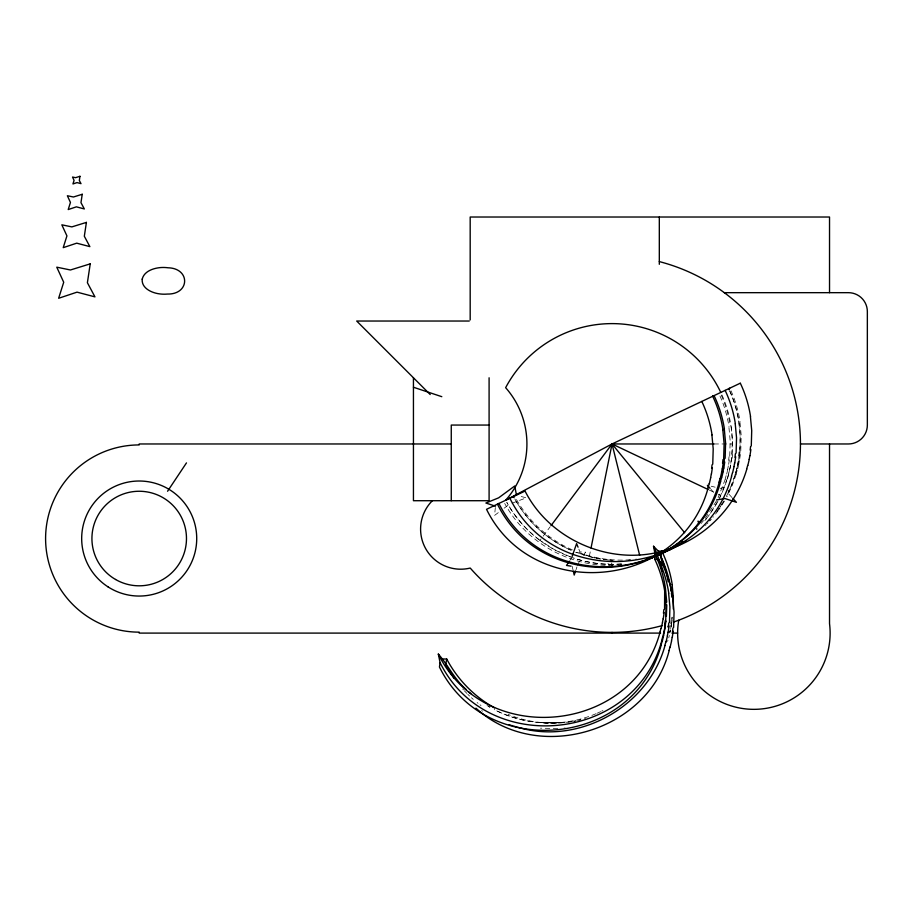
<?xml version="1.0" encoding="UTF-8"?>
<svg xmlns="http://www.w3.org/2000/svg" width="913" height="913" viewBox="0 0 913 913"><rect width="100%" height="100%" fill="white"/><g stroke="black" fill="none" stroke-linecap="round" stroke-linejoin="round"><path stroke-width="0.68" stroke-dasharray="4.57 3.42" d="M671.9 619.528L672.105 617.108L670.975 626.877M729.738 456.146L730.172 440.796L728.882 426.873M731.872 455.131L732.306 439.781L731.016 425.857M739.713 451.421L740.146 436.072L738.857 422.148M740.785 450.908L741.219 435.558L739.929 421.646M495.337 507.514L494.584 515.411L499.902 511.406M671.5 623.191L671.169 625.645M729.339 459.81L728.414 465.961M731.473 458.794L730.548 464.945M739.313 455.085L738.389 461.236M740.375 454.571L739.462 460.723M672.219 620.041L671.626 623.727M589.33 556.405L590.734 549.466M670.644 628.612L671.409 624.96M727.707 469.624L726.28 475.673M729.841 468.62L728.414 474.657M737.681 464.9L736.255 470.948M738.754 464.397L737.327 470.435M669.332 635.437L668.75 637.845M725.276 479.257L718.109 497.676M727.399 478.241L719.695 497.768M735.25 474.532L730.64 487.337M736.312 474.018L732.18 485.693L726.908 496.82M576.023 569.666L576.936 566.973M577.393 565.626L580.291 559.486M730.149 488.478L726.417 496.25M726.988 495.154C743.502 463.29 744.62 423.974 729.784 391.289M716.443 500.975L705.064 518.675M717.995 501.043L708.693 515.685M724.477 501.123L719.067 509.454M721.453 504.809L724.032 500.575L720.095 506.875L720.791 505.848M570.134 560.103L571.584 557.969M718.714 508.94L719.41 507.913L715.792 512.969M583.339 555.309L585.632 552.171L579.972 551.92L578.522 548.359M716.534 511.965L717.276 510.972M718.337 510.458L712.985 517.306M570.374 556.896L554.545 549.717L539.982 540.393L550.162 526.79M706.422 518.641L704.859 520.57M703.512 520.627L701.127 523.491M709.469 520.627L710.291 519.702M711.364 519.189L709.698 521.038M696.105 528.981L696.961 528.091M707.141 523.742L708.009 522.852M696.482 529.723L697.361 528.855M705.395 525.5L706.274 524.633M504.147 508.199L509.454 504.193M611.231 566.06L612.851 565.17L611.265 562.944M601.781 711.101L602.9 710.554M600.663 711.638L597.262 713.167M596.121 713.658C569.484 725.059 538.579 726.109 511.451 715.678M512.056 503.211L526.356 497.825L518.961 495.953M584.468 718.965L585.667 718.634M720.266 488.432L725.367 487.234M579.687 720.152L580.896 719.866L577.278 720.654M573.638 721.361L576.069 720.905L562.579 722.742L548.918 723.05M572.417 721.567C545.997 725.573 518.082 722.08 494.264 709.572M635.345 559.247L636.566 559.087M563.994 728.129L565.227 728.003M620.589 564.873L621.833 564.748M630.563 560.114L628.087 560.342L630.563 560.148M630.404 559.737C611.881 561.21 593.028 558.311 575.806 551.326M621.491 563.96C605.445 565.238 589.147 563.241 573.889 558.128M557.797 728.585L540.428 728.163M613.148 565.307C569.198 566.939 525.648 542.105 504.684 503.44M713.977 443.969L732.386 443.969M547.674 722.993L539.709 722.514L559.555 722.788C537.54 724.18 515.092 720.231 495.371 710.143M611.95 560.365L603.333 559.475L613.194 560.434M596.041 558.242L602.112 559.304L588.839 556.553L575.886 552.297M594.831 557.991L575.898 552.285M711.238 486.23L715.107 487.177M510.287 715.244L507.982 714.343M572.371 549.877C548.53 539.435 528.319 520.992 515.731 498.213M570.169 549.877C546.841 539.332 527.041 521.14 514.681 498.703C527.212 521.517 547.48 539.937 571.298 550.391M709.275 490.053L713.121 491.867M718.234 494.298L720.791 495.508M488.832 706.582L489.904 707.21L486.709 705.315L487.77 705.954M481.596 710.531L482.612 711.216M480.01 704.79L481.003 705.521M539.982 540.393C526.413 530.27 515.023 517.237 506.818 502.424M477.088 702.531L478.058 703.295M473.288 699.369L471.428 697.737M469.613 696.06L467.821 694.337M466.942 693.469L464.34 690.787M732.055 497.596L728.574 493.819L728.243 490.235M462.663 688.961L463.496 689.886M710.987 489.334L713.692 492.369M607.944 563.355L609.097 565.181M572.2 566.368L573.056 570.089M721.909 394.85A120.356 120.356 0 0 1 706.011 519.166M621.365 563.972A120.356 120.356 0 0 1 506.909 502.607M728.551 474.692A154.468 136.22 6.7 0 1 727.57 478.286M730.651 464.991A136.22 111.009 54.8 0 1 729.944 468.654M732.557 454.548A74.432 29.342 -69.4 0 1 732.18 458.258M721.293 395.283A120.299 119.398 78.9 0 1 730.252 425.983M667.517 626.044A136.22 110.815 55.1 0 1 667.266 627.265M671.523 623.693A136.22 110.815 55.1 0 1 671.066 626.135M671.192 620.132A74.432 28.235 -70.1 0 1 670.77 623.739M670.245 630.518A136.22 110.815 55.1 0 1 669.765 632.96M667.962 640.218A154.468 135.934 3.9 0 1 667.62 641.405M719.946 395.945A120.299 120.299 0 0 1 729.008 426.85M729.03 456.751A74.432 28.235 -70.1 0 1 728.608 460.357M728.3 465.915A136.22 110.815 55.1 0 1 727.604 469.579M726.132 475.639A154.468 135.934 3.9 0 1 725.105 479.211M729.921 391.221A120.299 120.299 0 0 1 738.982 422.126M739.005 452.026A74.432 28.235 -70.1 0 1 738.583 455.633M738.275 461.191A136.22 110.815 55.1 0 1 737.578 464.854M736.106 470.914A154.468 135.934 3.9 0 1 735.079 474.486M730.993 390.718A120.299 120.299 0 0 1 740.055 421.623M740.078 451.513A74.432 28.235 -70.1 0 1 739.656 455.119M739.347 460.677A136.22 110.815 55.1 0 1 738.651 464.352M737.179 470.4A154.468 135.934 3.9 0 1 736.14 473.984M670.393 629.833L669.811 632.241L670.393 629.833"/><path stroke-width="1.37" d="M673.315 609.051L673.338 597.193L672.105 584.651M666.399 616.252L666.787 604.851M664.561 608.982L664.687 588.075M665.68 621.901L666.113 606.552L664.824 592.628M669.48 622.404L669.914 607.054L668.624 593.13M673.611 627.493L674.056 612.144L672.767 598.22M712.756 464.192L713.201 448.842L711.912 434.919M723.667 459.022L724.112 443.672L722.811 429.749M725.139 458.315L725.584 442.965L724.294 429.053M736.095 453.133L736.54 437.784L735.239 423.86M751.285 445.932L751.719 430.582L750.429 416.659M664.162 612.634L663.237 618.797M665.28 625.565L664.356 631.716M665.885 621.125L664.961 627.277A136.22 110.815 55.1 0 1 664.15 630.906L662.827 636.989M669.069 626.056L668.156 632.207M673.212 631.157L672.288 637.308M712.357 467.844L711.432 473.995M723.267 462.674L722.343 468.826M724.739 461.978L723.815 468.129M735.695 456.785L734.771 462.937M750.885 449.595L749.961 455.747M466.212 689.498C454.537 679.614 448.249 665.235 438.331 654.107L440.055 662.598L439.45 667.038C486.036 761.579 634.124 746.868 661.206 645.012M664.949 592.605A120.299 120.299 0 0 0 654.712 559.155L655.214 554.773L653.48 546.282L658.33 551.121L661.879 551.224A120.299 120.299 0 0 1 672.23 584.628M443.17 658.958L446.731 659.049L445.67 664.664L451.992 675.255M661.879 551.224L660.818 556.827L662.541 564.793L658.399 559.703L654.598 559.201M591.019 548.074L612.03 443.969L740.215 383.232M662.53 622.461L661.103 628.509M663.648 635.38L662.222 641.428M667.449 635.882L666.022 641.93M671.58 640.983L670.153 647.02M710.725 477.67L709.298 483.719M721.635 472.5L720.209 478.549M723.107 471.804L721.681 477.841M734.063 466.611L732.637 472.66M749.253 459.41L747.827 465.459M660.088 632.093C633.006 733.949 484.917 748.66 438.331 654.107M661.822 640.572C634.74 742.44 486.64 757.139 440.055 662.598M708.294 487.302C681.212 589.159 533.124 603.87 486.526 509.317L525.055 491.068C550.311 541.055 613.08 567.201 666.353 549.957M665.006 645.514C648.732 705.555 581.045 744.38 520.992 728.14M719.204 482.132C692.122 583.989 544.022 598.7 497.437 504.147L498.909 503.451C545.506 597.992 693.595 583.293 720.677 481.425M669.149 650.604C648.732 731.701 537.403 764.854 475.947 708.146M731.633 476.244C704.551 578.1 556.451 592.811 509.865 498.258M746.823 469.042C736.118 506.042 706.468 536.787 669.891 548.827M575.567 571.013L574.209 575.053L573.353 571.333M572.04 556.668L576.594 543.623L578.043 547.184M167.57 491.251L186.48 462.891M569.415 561.164L566.517 565.421L571.07 566.174M551.007 525.648L612.03 443.969L713.977 443.969M697.429 524.724L698.81 523.663L698.057 521.106L699.666 522.544M681.349 542.356L682.365 541.649M677.184 544.776L678.211 544.08M679.318 543.771L663.135 552.947L645.765 559.509M675.118 546.145L661.001 553.951M686.154 540.907L684.054 542.231M681.931 543.383L682.992 542.744L669.845 549.752M681.931 543.509L677.617 545.86M675.426 547.024L677.594 545.94M673.212 548.154L675.392 547.092M712.596 396.322L714.069 395.626A120.299 120.299 0 0 1 724.42 429.03M729.704 388.208L728.642 388.721A120.299 120.299 0 0 1 729.339 389.942M514.555 496.044L513.483 496.558L514.065 497.642M673.166 548.188L668.715 550.265M659.871 554.476L649.508 558.642M669.777 549.752L666.433 551.247M668.647 550.254L664.128 552.182M666.353 551.212L662.975 552.639M661.811 553.073L664.048 552.125M660.556 553.404L661.72 552.993M658.205 554.191L659.38 553.803M648.344 559.041L645.993 559.806M667.54 549.592L668.715 549.215M657.029 554.568L654.678 555.287M653.605 555.8L654.781 555.446M716.511 499.947L724.899 498.509L736.414 502.31L732.934 498.544M724.317 292.674L848.439 292.674A18.911 18.911 0 0 1 867.35 311.584L867.35 425.059A18.911 18.911 0 0 1 848.439 443.969L800.439 443.969M469.236 321.034L356.698 321.034L430.206 394.542M489.094 425.059L451.262 425.059L451.262 500.712M451.262 443.969L139.198 443.969L139.198 444.928A93.617 93.617 0 0 0 45.593 538.533A93.617 93.617 0 0 0 139.198 632.15L139.198 633.097L660.578 633.097M671.945 633.097L677.629 633.097M519.794 727.844L517.409 727.205M516.222 726.874L513.848 726.155M511.485 725.401L512.672 725.789M413.441 387.238L441.812 396.687M495.462 506.201L485.899 503.029L498.624 497.836L514.749 485.967L516.496 495.325M509.146 724.591L510.31 725.002M707.997 489.448L612.03 443.969L505.642 500.267A85.103 85.103 0 0 0 505.642 387.683A120.356 120.356 0 0 1 720.791 392.43M494.538 707.906C474.326 696.687 457.504 679.5 446.731 659.049M470.788 693.675L468.94 692.031M707.37 485.294L710.086 488.329M684.67 532.736L612.03 443.969L639.659 555.287M454.103 678.313L452.688 676.282M671.044 590.255L671.249 591.647M671.432 593.039L671.9 597.228M666.73 602.124L665.44 588.2A120.299 120.299 0 0 0 655.329 554.716M829.529 292.674L829.529 217.02L470.184 217.02L470.184 319.949M829.529 443.969L829.529 623.647A76.236 76.236 0 0 1 752.129 709.321A76.236 76.236 0 0 1 678.736 620.189M659.312 217.02L659.312 264.302M612.03 632.389L612.03 633.097M489.094 377.777L489.094 500.712L413.441 500.712L413.441 377.777M671.842 548.416A120.356 120.356 0 0 1 662.347 553.312M654.986 556.405A120.356 120.356 0 0 1 651.243 557.763M432.351 500.712A40.115 40.115 0 0 0 470.229 568.057A188.42 188.42 0 0 0 662.29 625.565M659.312 261.586A188.42 188.42 0 0 1 673.931 621.936M725.127 390.376A120.299 120.299 0 0 1 735.364 423.837M712.699 396.265A120.299 120.299 0 0 1 722.936 429.726M701.8 401.435A120.299 120.299 0 0 1 712.037 434.896M740.317 383.186A120.299 120.299 0 0 1 750.554 416.648M658.513 559.646A120.299 120.299 0 0 1 668.75 593.108M653.594 546.225A120.299 120.299 0 0 1 662.267 571.401M658.433 551.075A120.299 120.299 0 0 1 668.213 581.764M660.932 556.782A120.299 120.299 0 0 1 671.169 590.232M662.644 564.748A120.299 120.299 0 0 1 672.881 598.209M668.761 623.008A74.432 28.235 -70.1 0 1 668.35 626.615M668.042 632.173A136.22 110.815 55.1 0 1 667.346 635.836M665.874 641.896A154.468 135.934 3.9 0 1 664.835 645.468M664.972 622.506A74.432 28.235 -70.1 0 1 664.55 626.113M664.242 631.67A136.22 110.815 55.1 0 1 663.546 635.334M662.073 641.394A154.468 135.934 3.9 0 1 661.046 644.966M665.315 620.475A74.432 28.235 -70.1 0 1 665.155 621.673M662.678 636.954A154.468 135.934 3.9 0 1 661.651 640.538M663.854 609.587A74.432 28.235 -70.1 0 1 663.431 613.194M663.123 618.752A136.22 110.815 55.1 0 1 662.427 622.415M660.955 628.475A154.468 135.934 3.9 0 1 659.928 632.047M672.904 628.098A74.432 28.235 -70.1 0 1 672.482 631.705M672.185 637.263A136.22 110.815 55.1 0 1 671.477 640.937M670.005 646.986A154.468 135.934 3.9 0 1 668.978 650.558M735.387 453.738A74.432 28.235 -70.1 0 1 734.965 457.345M734.657 462.902A136.22 110.815 55.1 0 1 733.961 466.566M732.488 472.626A154.468 135.934 3.9 0 1 731.461 476.198M724.431 458.919A74.432 28.235 -70.1 0 1 724.009 462.526M723.712 468.084A136.22 110.815 55.1 0 1 723.005 471.759M721.532 477.807A154.468 135.934 3.9 0 1 720.505 481.391M722.959 459.627A74.432 28.235 -70.1 0 1 722.537 463.233M722.229 468.791A136.22 110.815 55.1 0 1 721.532 472.455M720.06 478.515A154.468 135.934 3.9 0 1 719.033 482.087M712.049 464.797A74.432 28.235 -70.1 0 1 711.626 468.403M711.33 473.961A136.22 110.815 55.1 0 1 710.622 477.625M709.15 483.685A154.468 135.934 3.9 0 1 708.123 487.257M750.577 446.537A74.432 28.235 -70.1 0 1 750.155 450.143M749.847 455.701A136.22 110.815 55.1 0 1 749.151 459.376M747.679 465.425A154.468 135.934 3.9 0 1 746.651 468.997M142.2 279.161C141.367 288.314 151.935 292.947 159.535 293.883A34.991 34.991 0 0 0 167.433 294.054C189.972 294.534 190.543 268.285 168.003 267.783A34.991 34.991 0 0 0 160.106 267.612C152.985 268.319 144.049 271.378 142.2 279.161M79.956 176.3L79.328 180.5L81.006 183.639L77.023 182.589L72.937 183.958L74.067 180.397L72.515 177.042L75.551 177.67L79.956 176.3M82.238 194.275L80.972 202.652L84.327 208.94L76.372 206.84L68.201 209.568L70.449 202.446L67.357 195.736L73.439 197.003L82.238 194.275M86.404 222.395L84.327 236.239L89.862 246.624L76.715 243.166L63.214 247.663L66.934 235.896L61.822 224.815L71.865 226.892L86.404 222.395M90.227 263.857L87.397 282.722L94.941 296.862L77.023 292.149L58.637 298.277L63.716 282.254L56.754 267.167L70.427 269.986L90.227 263.857M115.563 579.481A47.282 47.282 0 0 0 186.48 538.533A47.282 47.282 0 0 0 115.563 497.585A47.282 47.282 0 0 0 115.563 579.481M108.031 586.876A57.519 57.519 0 0 0 196.649 541.352A57.519 57.519 0 0 0 112.915 487.371A57.519 57.519 0 0 0 108.031 586.876"/></g></svg>
